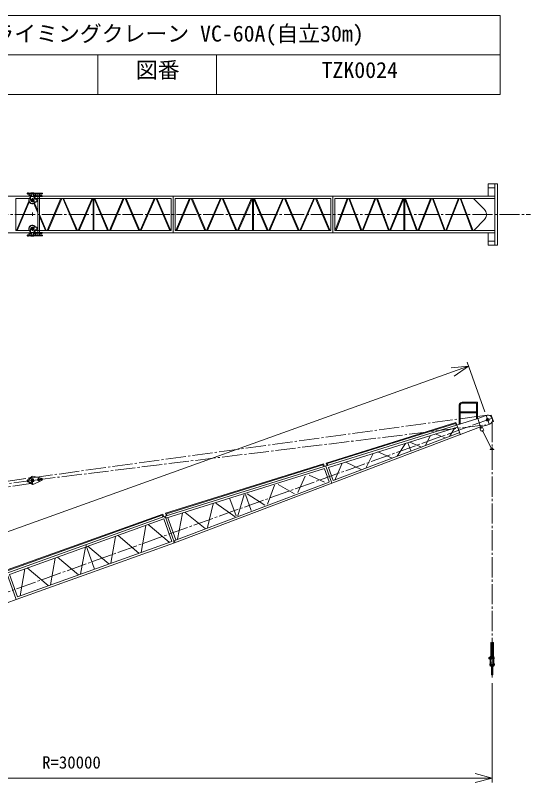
# Model space of a CAD drawing. Units: millimetres, scale not verified. Extents: x -26175 to 26208, y -37496 to 41075.
# Drawn here: x -3800 to 14579, y 13686 to 41075 of the extents above; entities that cross this region are included whole.
import ezdxf
from ezdxf.enums import TextEntityAlignment as Align

# ---------------------------------------------------------------- set-up
doc = ezdxf.new("R2010")
doc.units = ezdxf.units.MM
doc.header["$LTSCALE"] = 80
doc.linetypes.add('CHAIN2', pattern=[12, 9, -1, 1, -1])
for name, color, linetype, lineweight in [('0-3_05 寸法', 7, 'Continuous', 18), ('0-4_10 当社外形線', 3, 'Continuous', 18), ('0-5_12 当社中心線', 3, 'CHAIN2', 18)]:
    doc.layers.add(name, color=color, linetype=linetype, lineweight=lineweight)
doc.styles.add('ＭＳ ゴシック', font='')
doc.styles.get('ＭＳ ゴシック').set_extended_font_data('MS Gothic')

# ---------------------------------------------------------------- blocks, each defined once
blk = doc.blocks.new('_Open30')
at = {"layer": '0-3_05 寸法'}
blk.add_line((0, 0), (-1, 0), dxfattribs=at)
blk.add_lwpolyline([(-1, 0.2679), (0, 0), (-1, -0.2679)], dxfattribs=at)

msp = doc.modelspace()

# ---------------------------------------------------------------- linework, layer by layer
at = {"layer": '0-3_05 寸法'}
for p, q in [((-16796.38, 39659.45), (13496.24, 39659.45)), ((-853.36, 39659.45), (-853.36, 38244.36)), ((3379.63, 39659.45), (3379.63, 38244.36)), ((12946.94, 26920.16), (12311.33, 28690.36)), ((-19164.6, 17229.25), (11797.32, 28346.43)), ((13203.66, 17233.86), (13203.66, 13696.36)), ((12603.66, 13846.36), (-16196.38, 13846.36))]:
    msp.add_line(p, q, dxfattribs=at)
msp.add_lwpolyline([(-16796.38, 41074.54), (13496.24, 41074.54), (13496.24, 38244.36), (-16796.38, 38244.36)], close=True, dxfattribs=at)
at = {"layer": '0-4_10 当社外形線'}
for p, q in [((13400.78, 35065.25), (13068.89, 35065.25)), ((13068.89, 35065.25), (13068.89, 34628.69)), ((13305.95, 35065.25), (13305.95, 32865.24)), ((13400.78, 35065.25), (13400.78, 32865.24)), ((13303.74, 34915.24), (13068.89, 34915.24)), ((-15234.87, 34615.25), (-3258.37, 34615.25)), ((-3785.35, 34540.25), (-3307.08, 34540.25)), ((-3785.35, 34540.25), (-3307.08, 34540.25)), ((-3785.35, 34540.25), (-3785.35, 33390.25)), ((-3785.35, 34540.25), (-3785.35, 33390.25)), ((-3785.35, 34540.25), (-3785.35, 33390.25)), ((-3383.37, 34722.24), (-2833.37, 34722.24)), ((-3383.37, 34706.25), (-3383.37, 34722.24)), ((-3370.87, 34722.24), (-3370.87, 34738.25)), ((-3370.87, 34738.25), (-3325.87, 34738.25)), ((-3325.87, 34722.24), (-3325.87, 34738.25)), ((-3325.87, 34706.25), (-3325.87, 34690.25)), ((-3323.37, 34687.24), (-3313.37, 34697.25)), ((-3323.37, 34647.24), (-3321.71, 34648.68)), ((-3323.37, 34647.24), (-3208.37, 34647.24)), ((-3321.71, 34685.81), (-3208.37, 34685.81)), ((-3313.37, 34697.25), (-3208.37, 34697.25)), ((-3313.37, 34637.25), (-3208.37, 34637.25)), ((-3258.37, 34628.24), (-3208.37, 34628.24)), ((-3258.37, 34477.25), (-3258.37, 34628.24)), ((-3258.37, 34612.25), (-2833.37, 34612.25)), ((-3243.37, 34738.25), (-3243.37, 34722.24)), ((-3243.37, 34738.25), (-3143.37, 34738.25)), ((-3208.37, 34612.25), (-3208.37, 34706.25)), ((-3158.37, 34612.25), (-3158.37, 34706.25)), ((-3073.37, 34697.25), (-3158.37, 34697.25)), ((-3065.03, 34685.81), (-3158.37, 34685.81)), ((-3063.37, 34647.24), (-3158.37, 34647.24)), ((-3073.37, 34637.25), (-3158.37, 34637.25)), ((-3158.37, 34628.24), (-2833.37, 34628.24)), ((-3143.37, 34738.25), (-3143.37, 34722.24)), ((-3079.66, 34540.25), (1761.62, 34540.25)), ((-3079.66, 34540.25), (-2998.37, 34540.25)), ((-3063.37, 34687.24), (-3073.37, 34697.25)), ((-2998.37, 34706.25), (-2998.37, 33965.25)), ((-2938.37, 34706.25), (-2938.37, 33965.25)), ((-2938.37, 34540.25), (1761.62, 34540.25)), ((-2853.37, 34706.25), (-2853.37, 34690.25)), ((-2853.37, 34628.24), (-2853.37, 34644.25)), ((-2833.37, 34628.24), (-2833.37, 34612.25)), ((-2833.37, 34615.25), (13303.74, 34615.25)), ((-2669.17, 33389.52), (-2172.64, 34545)), ((-2635.57, 33395.02), (-2145.02, 34536.58)), ((-2110.48, 34543.23), (-1622.33, 33394.8)), ((-2077.79, 34539.66), (-1588.8, 33389.26)), ((-1563.1, 33388.95), (-1061.66, 34543.3)), ((-1528.43, 33396.73), (-1031.76, 34540.09)), ((-1026.08, 34540.31), (-1026.08, 33391.6)), ((-997.64, 34540.31), (-997.64, 33391.6)), ((-994.77, 34532.56), (-512.3, 33398.02)), ((-963.78, 34532.99), (-477.53, 33389.56)), ((-442.57, 33394.8), (46.78, 34545.51)), ((-412.54, 33392.1), (77.19, 34543.72)), ((114.52, 34541.42), (601.46, 33394.76)), ((148.03, 34535.93), (633.71, 33392.23)), ((655.51, 33392.03), (1151.08, 34536.16)), ((690.72, 33401.11), (1184.21, 34540.4)), ((1221.27, 34531.27), (1708.16, 33391.73)), ((1247.2, 34543.59), (1742.27, 33384.93)), ((1761.62, 34540.25), (1761.62, 33390.25)), ((1761.62, 34540.25), (1761.62, 33390.25)), ((1832.75, 34615.25), (1832.75, 33315.25)), ((1832.75, 34615.25), (1832.75, 33315.25)), ((1832.75, 34615.25), (1832.75, 33315.25)), ((1903.85, 34540.25), (7450.82, 34540.25)), ((1903.85, 34540.25), (1903.85, 33390.25)), ((1903.85, 34540.25), (7450.82, 34540.25)), ((1926.86, 33394.28), (2411.28, 34545.17)), ((1956.52, 33390.76), (2441.85, 34543.85)), ((2476.14, 34535.08), (2961.92, 33392.2)), ((2503.21, 34544.76), (2992.27, 33394.16)), ((3020.01, 33389.52), (3516.57, 34545)), ((3053.63, 33395.02), (3544.17, 34536.58)), ((3578.73, 34543.23), (4066.87, 33394.8)), ((3611.4, 34539.66), (4100.41, 33389.26)), ((4126.1, 33388.95), (4627.54, 34543.3)), ((4160.76, 33396.73), (4657.44, 34540.09)), ((4663.12, 34540.31), (4663.12, 33391.6)), ((4691.55, 34540.31), (4691.55, 33391.6)), ((4694.42, 34532.56), (5176.89, 33398.02)), ((4725.42, 34532.99), (5211.68, 33389.56)), ((5246.62, 33394.8), (5735.98, 34545.51)), ((5276.65, 33392.1), (5766.37, 34543.72)), ((5803.73, 34541.42), (6290.65, 33394.76)), ((5837.22, 34535.93), (6322.91, 33392.23)), ((6344.73, 33392.03), (6840.27, 34536.16)), ((6379.94, 33401.11), (6873.4, 34540.4)), ((6910.46, 34531.27), (7397.36, 33391.73)), ((6936.37, 34543.59), (7431.47, 33384.93)), ((7450.82, 34540.25), (7450.82, 33390.25)), ((7450.82, 34540.25), (7450.82, 33390.25)), ((7521.94, 34615.25), (7521.94, 33315.25)), ((7521.94, 34615.25), (7521.94, 33315.25)), ((7592.06, 34540.25), (13303.74, 34540.25)), ((7593.04, 34540.25), (12550.78, 34540.25)), ((7593.04, 34540.25), (7593.04, 33395.5)), ((7611.25, 33401.96), (8036.41, 34537.25)), ((7639.32, 33395.26), (8069.49, 34543.88)), ((8092.84, 34536.65), (8527.42, 33395.75)), ((8122.18, 34540.13), (8560.03, 33390.63)), ((8569.78, 33387.32), (9020.86, 34532.92)), ((8606.17, 33401.47), (9055.71, 34543.19)), ((9086.88, 34539.85), (9511.94, 33389.96)), ((9119.85, 34533.25), (9537.24, 33404.14)), ((9549.67, 33381.21), (10024.85, 34540.76)), ((9585.15, 33392.2), (10054.21, 34536.72)), ((10057.68, 34524.52), (10057.68, 33395.5)), ((10086.14, 34524.52), (10086.14, 33404.1)), ((10092.46, 34530.34), (10509.25, 33393.2)), ((10118.99, 34541.17), (10541.55, 33388.31)), ((10554.26, 33378.07), (11008.24, 34540.81)), ((10591.92, 33395.74), (11039.67, 34542.54)), ((11074.21, 34531.95), (11503.78, 33384.88)), ((11101.21, 34541.47), (11530.78, 33394.4)), ((11553.75, 33397.29), (12001.5, 34544.09)), ((11583.89, 33395.74), (12031.65, 34542.53)), ((12061.98, 34543.22), (12494.57, 33388.06)), ((12093.21, 34541.47), (12525.81, 33386.31)), ((12928.52, 34147.83), (12543.5, 34532.82)), ((-3762.33, 33394.28), (-3319.59, 34446.15)), ((-3732.7, 33390.76), (-3304.07, 34409.09)), ((-3193.37, 34427.25), (-3143.37, 34427.25)), ((-3138.4, 34359.44), (-2998.37, 34030)), ((-3113.65, 34374.56), (-2998.37, 34103.35)), ((-3263.73, 33965.25), (-3148.5, 33965.25)), ((-2998.37, 33224.24), (-2998.37, 33965.25)), ((-2939.67, 33965.25), (-2696.93, 33394.16)), ((-2938.37, 33224.24), (-2938.37, 33965.25)), ((-2938.37, 33888.85), (-2727.26, 33392.2)), ((12931.95, 33788.46), (12550.78, 33391.78)), ((-3258.37, 33453.25), (-3258.37, 33302.25)), ((-3193.37, 33503.24), (-3143.37, 33503.24)), ((-15234.87, 33315.25), (-3258.37, 33315.25)), ((-3785.35, 33390.25), (-3307.09, 33390.25)), ((-3785.35, 33390.25), (-3307.09, 33390.25)), ((-3383.37, 33224.24), (-3383.37, 33208.25)), ((-3383.37, 33208.25), (-2833.37, 33208.25)), ((-3370.87, 33208.25), (-3370.87, 33192.25)), ((-3370.87, 33192.25), (-3325.87, 33192.25)), ((-3325.87, 33224.24), (-3325.87, 33240.24)), ((-3325.87, 33208.25), (-3325.87, 33192.25)), ((-3323.37, 33283.25), (-3321.71, 33281.81)), ((-3323.37, 33283.25), (-3208.37, 33283.25)), ((-3323.37, 33243.25), (-3313.37, 33233.24)), ((-3321.71, 33244.68), (-3208.37, 33244.68)), ((-3313.37, 33293.25), (-3208.37, 33293.25)), ((-3313.37, 33233.24), (-3208.37, 33233.24)), ((-3258.37, 33318.24), (-2833.37, 33318.24)), ((-3258.37, 33302.25), (-3208.37, 33302.25)), ((-3243.37, 33192.25), (-3243.37, 33208.25)), ((-3243.37, 33192.25), (-3143.37, 33192.25)), ((-3208.37, 33318.24), (-3208.37, 33224.24)), ((-3158.37, 33318.24), (-3158.37, 33224.24)), ((-3158.37, 33302.25), (-2833.37, 33302.25)), ((-3073.37, 33293.25), (-3158.37, 33293.25)), ((-3063.37, 33283.25), (-3158.37, 33283.25)), ((-3065.03, 33244.68), (-3158.37, 33244.68)), ((-3073.37, 33233.24), (-3158.37, 33233.24)), ((-3143.37, 33192.25), (-3143.37, 33208.25)), ((-3079.65, 33390.25), (1761.62, 33390.25)), ((-3079.65, 33390.25), (-2998.37, 33390.25)), ((-3063.37, 33243.25), (-3073.37, 33233.24)), ((-2938.37, 33390.25), (1761.62, 33390.25)), ((-2853.37, 33302.25), (-2853.37, 33286.25)), ((-2853.37, 33224.24), (-2853.37, 33240.24)), ((-2833.37, 33302.25), (-2833.37, 33318.24)), ((-2833.37, 33315.25), (13303.74, 33315.25)), ((7593.04, 33390.25), (12550.78, 33390.25)), ((13068.89, 33305.82), (13068.89, 32865.24)), ((13303.74, 33015.25), (13068.89, 33015.25)), ((13400.78, 32865.24), (13068.89, 32865.24)), ((12035.59, 27166.38), (12035.59, 26487.8)), ((12069.59, 27166.38), (12069.59, 26487.8)), ((12135.58, 27266.38), (12685.58, 27266.38)), ((12135.58, 27232.37), (12651.58, 27232.37)), ((12651.58, 26689.39), (12651.58, 27232.37)), ((12685.58, 26689.39), (12685.58, 27266.38)), ((12073.84, 26918.8), (12643.86, 26918.8)), ((12073.84, 26884.8), (12643.86, 26884.8)), ((12078.3, 26675.72), (12647.21, 26754.14)), ((12689.04, 26759.9), (13025.11, 26806.22)), ((12697.12, 26685.01), (12987.38, 26796.51)), ((13122.18, 26788.62), (13171.76, 26806.41)), ((13171.76, 26806.41), (13252.85, 26580.53)), ((13203.22, 26562.71), (13252.85, 26580.53)), ((1877.21, 22250.86), (12792.88, 26380.78)), ((7283.5, 25095.56), (11916.09, 26545.42)), ((7322.3, 25076.27), (11897.6, 26508.19)), ((7368.69, 24938.86), (11975.01, 26380.47)), ((11680.35, 26040.68), (11875.43, 26350.88)), ((11897.6, 26508.19), (11920.33, 26444.84)), ((11916.09, 26545.42), (12074.82, 26103.32)), ((12769.49, 26317.15), (12858.75, 26362.23)), ((12769.59, 26372.4), (12794.22, 26352.74)), ((12793.39, 26380.75), (13098.68, 26475.44)), ((12802.19, 26350.01), (12808.77, 26336.99)), ((12812.64, 26355.93), (12819.48, 26342.4)), ((12812.92, 26386.44), (12814.48, 26363.35)), ((12858.75, 26362.23), (12903.95, 26272.76)), ((7535.64, 24471.9), (12054.33, 26181.54)), ((10813.97, 25711.9), (11008.17, 26075.04)), ((11174.69, 26135.13), (11535.08, 25988.11)), ((12860.43, 26234.7), (12853.85, 26247.73)), ((12871.4, 26239.61), (12864.57, 26253.14)), ((9822.78, 25339.95), (10109.87, 25796.37)), ((10197.36, 25820.77), (10300.03, 25534.8)), ((10269.17, 25844.27), (10685.23, 25655.06)), ((9125.08, 25490.09), (9645.92, 25271.55)), ((13141.14, 25592.88), (13141.14, 25572.88)), ((13141.14, 25572.88), (13261.15, 25572.88)), ((13171.15, 25632.88), (13171.15, 25592.88)), ((13171.15, 25632.88), (13221.15, 25632.88)), ((13221.15, 25632.88), (13221.15, 25592.88)), ((8695.78, 24911.85), (8964.26, 25437.43)), ((1552.48, 23301.94), (7187.99, 25065.66)), ((1591.28, 23282.64), (7169.48, 25028.44)), ((7169.48, 25028.44), (7192.38, 24964.62)), ((7187.99, 25065.66), (7221.35, 24972.72)), ((7271.46, 24981.1), (7490.61, 24370.74)), ((7283.5, 25095.56), (7316.76, 25002.92)), ((7322.3, 25076.27), (7345.89, 25010.56)), ((7368.72, 24932.18), (7532.99, 24474.66)), ((7590.61, 24487.54), (7853.37, 25091.38)), ((7991.07, 25129.34), (8556.68, 24855.51)), ((1562.69, 23121.75), (7227.65, 24894.72)), ((6673.91, 24667.03), (7227.92, 24405.75)), ((7224.24, 24890.72), (7391.83, 24423.97)), ((-3225.77, 24614.09), (-3176.14, 24620.19)), ((-3187.24, 24423.36), (-3137.61, 24429.46)), ((-3176.14, 24620.19), (-2875.79, 24559.79)), ((-3141.04, 24334.33), (-2864.22, 24465.6)), ((1850.66, 22321.01), (7388.85, 24416.37)), ((6278.42, 24046.83), (6534.09, 24627.04)), ((-3190.67, 24328.24), (-3141.04, 24334.33)), ((5197.98, 23631.39), (5443.47, 24299.46)), ((5567.96, 24331.95), (6158.56, 23998.71)), ((4355.5, 23966.47), (4131.53, 23209.03)), ((4407.39, 23969.33), (4610.72, 23403.04)), ((4465.39, 23991.76), (5093.35, 23586.72)), ((3255.77, 23635.56), (3051.44, 22791.27)), ((4036.45, 23171.47), (3355.68, 23662.19)), ((3855.37, 23811.15), (4071.42, 23209.41)), ((1552.48, 23301.94), (1586.75, 23206.49)), ((1591.28, 23282.64), (1614.98, 23216.63)), ((2163.09, 23303.69), (1977.83, 22373.34)), ((2971.64, 22754.44), (2251.51, 23325.15)), ((-4108.52, 21165.3), (1538.53, 23192.81)), ((-4095.25, 21276.32), (1457.68, 23270.03)), ((-4012.59, 21120.07), (1493.28, 23096.87)), ((1457.68, 23270.03), (1490.67, 23178.18)), ((1493.28, 23096.87), (1780.51, 22296.88)), ((1510.26, 23142.81), (1580.35, 23167.98)), ((1538.53, 23192.81), (1876.46, 22251.63)), ((1636.23, 23142.59), (1921.18, 22349.01)), ((854.52, 22864.61), (684.3, 21904.29)), ((1687.22, 22266.31), (941.17, 22897.97)), ((-224.07, 22477.36), (-394.28, 21517.05)), ((608.64, 21879.06), (-137.42, 22510.7)), ((-3770.61, 20224.13), (1876.46, 22251.63)), ((1826.95, 22273.7), (1901.2, 22300.36)), ((-1302.65, 22090.1), (-1472.88, 21129.78)), ((-1284.8, 22178.51), (-972.47, 21308.59)), ((-469.95, 21491.81), (-1216, 22123.46)), ((-2381.23, 21702.87), (-2551.45, 20742.54)), ((-1548.54, 21104.56), (-2294.58, 21736.21)), ((-4108.52, 21165.3), (-3770.61, 20224.13)), ((-4108.52, 21165.3), (-3770.61, 20224.13)), ((-3459.83, 21315.61), (-3630.04, 20355.29)), ((-2627.13, 20717.3), (-3373.17, 21348.95)), ((-9417.67, 18196.64), (-3770.61, 20224.13)), ((13158.65, 18690.41), (13158.65, 18066.51)), ((13158.65, 18690.41), (13172.4, 18690.41)), ((13173.66, 18687.58), (13173.66, 18066.51)), ((13233.52, 18690.41), (13248.66, 18690.41)), ((13233.67, 18687.58), (13233.67, 18071.82)), ((13248.66, 18690.41), (13248.66, 18066.51)), ((13083.16, 18145.37), (13102.4, 18155.4)), ((13103.17, 18155.8), (13103.17, 18105.42)), ((13103.2, 18155.41), (13111.13, 18155.41)), ((13103.2, 18105.41), (13111.13, 18105.41)), ((13111.16, 18165.42), (13139.99, 18165.42)), ((13141.15, 18190.4), (13151.17, 18190.4)), ((13141.15, 18190.4), (13141.15, 17840.41)), ((13151.17, 18190.4), (13151.17, 17840.41)), ((13151.19, 18180.41), (13158.23, 18180.41)), ((13151.19, 18080.41), (13158.23, 18080.41)), ((13173.41, 18155.41), (13231.22, 18155.41)), ((13173.81, 18105.41), (13231.22, 18105.41)), ((13249.47, 18180.41), (13256.1, 18180.41)), ((13249.47, 18080.41), (13256.1, 18080.41)), ((13256.16, 18190.4), (13266.16, 18190.4)), ((13266.16, 18190.4), (13266.16, 17840.41)), ((13276.16, 18155.41), (13267.71, 18155.41)), ((13118.67, 17925.41), (13118.67, 17875.41)), ((13118.67, 17925.41), (13136.25, 17925.41)), ((13118.67, 17875.41), (13135.71, 17875.41)), ((13141.15, 17950.41), (13135.71, 17950.41)), ((13140.61, 17850.41), (13135.71, 17850.41)), ((13136.16, 17950.41), (13136.16, 17850.41)), ((13141.15, 17840.41), (13151.17, 17840.41)), ((13150.95, 17925.41), (13256.65, 17925.41)), ((13150.95, 17875.41), (13256.1, 17875.41)), ((13158.65, 18066.51), (13173.66, 18066.51)), ((13163.65, 17990.41), (13163.65, 17927.51)), ((13178.65, 17878.85), (13178.65, 17544.47)), ((13228.66, 17874.19), (13228.66, 17544.47)), ((13233.52, 18066.51), (13248.66, 18066.51)), ((13271.17, 17950.41), (13266.46, 17950.41)), ((13271.17, 17850.41), (13266.46, 17850.41)), ((13270.83, 17925.41), (13288.66, 17925.41)), ((13271.17, 17950.41), (13271.17, 17850.41)), ((13271.36, 17875.41), (13288.66, 17875.41)), ((13288.66, 17925.41), (13288.66, 17875.41)), ((13178.65, 17544.47), (13189.26, 17533.86)), ((13193.27, 17720.75), (13178.82, 17691.14)), ((13218.05, 17533.86), (13189.26, 17533.86)), ((13193.66, 17720.34), (13193.66, 17544.47)), ((13213.66, 17720.34), (13193.66, 17720.34)), ((13213.66, 17720.34), (13213.66, 17544.47)), ((13214.94, 17719.3), (13227.21, 17691.14)), ((13218.05, 17533.86), (13228.66, 17544.47))]:
    msp.add_line(p, q, dxfattribs=at)
for points in [[(-3383.37, 34706.25), (-2833.37, 34706.25), (-2833.37, 34722.24)], [(-3370.87, 34706.25), (-3370.87, 34690.25), (-3325.87, 34690.25)], [(-3323.37, 34687.24), (-3321.71, 34685.81), (-3305.45, 34671.79)], [(-3313.37, 34637.25), (-3323.37, 34647.24), (-3305.45, 34662.7)], [(-3193.37, 34527.24), (-3143.37, 34527.24), (-3143.37, 34427.25)], [(-3063.37, 34687.24), (-3065.03, 34685.81), (-3081.29, 34671.79)], [(-3073.37, 34637.25), (-3063.37, 34647.24), (-3081.29, 34662.7)], [(-2913.37, 34706.25), (-2913.37, 34690.25), (-2853.37, 34690.25)], [(-2913.37, 34628.24), (-2913.37, 34644.25), (-2853.37, 34644.25)], [(1903.85, 34540.25), (1903.85, 33390.25), (7450.82, 33390.25)], [(1903.85, 34540.25), (1903.85, 33390.25), (7450.82, 33390.25)], [(7593.04, 34540.25), (7593.04, 33390.25), (13303.74, 33390.25)], [(-3193.37, 34412.24), (-3033.37, 34412.24), (-3033.37, 34502.25)], [(12931.9, 33788.45), (12958.66, 33821.65), (12979.56, 33859.24), (12993.95, 33900.09), (13001.39, 33942.96), (13001.66, 33986.54), (12994.76, 34029.5), (12980.89, 34070.55), (12960.46, 34108.43), (12934.12, 34142), (12928.48, 34147.82)], [(-3193.37, 33518.25), (-3033.37, 33518.25), (-3033.37, 33428.24)], [(-3193.37, 33403.25), (-3143.37, 33403.25), (-3143.37, 33503.24)], [(-3383.37, 33224.24), (-2833.37, 33224.24), (-2833.37, 33208.25)], [(-3370.87, 33224.24), (-3370.87, 33240.24), (-3325.87, 33240.24)], [(-3313.37, 33293.25), (-3323.37, 33283.25), (-3305.45, 33267.79)], [(-3323.37, 33243.25), (-3321.71, 33244.68), (-3305.45, 33258.7)], [(-3073.37, 33293.25), (-3063.37, 33283.25), (-3081.29, 33267.79)], [(-3063.37, 33243.25), (-3065.03, 33244.68), (-3081.29, 33258.7)], [(-2913.37, 33302.25), (-2913.37, 33286.25), (-2853.37, 33286.25)], [(-2913.37, 33224.24), (-2913.37, 33240.24), (-2853.37, 33240.24)], [(1540.27, 23193.33), (12697.6, 26685.22), (12792.88, 26380.78)], [(12769.49, 26317.15), (12814.58, 26227.89), (12903.83, 26272.98)], [(13141.14, 25592.88), (13261.15, 25592.88), (13261.15, 25572.88)], [(-3199.42, 24522.62), (-3149.8, 24528.71), (-3137.61, 24429.46)], [(-4056.88, 21258.23), (1439.58, 23231.66), (1462.43, 23168.04)], [(-4012.59, 21120.07), (-3725.36, 20320.06), (1780.51, 22296.88)], [(13083.16, 18145.37), (13083.16, 18115.44), (13102.8, 18105.42)], [(13111.16, 18165.42), (13111.16, 18095.41), (13139.99, 18095.41)], [(13256.16, 18190.4), (13256.16, 17840.41), (13266.16, 17840.41)], [(13276.16, 18155.41), (13276.16, 18105.41), (13267.71, 18105.41)], [(13163.65, 17990.41), (13243.65, 17990.41), (13243.65, 17927.51)]]:
    msp.add_lwpolyline(points, dxfattribs=at)
for points in [[(-3169.87, 34516), (-3169.87, 34508.49), (-3163.37, 34504.74), (-3156.87, 34508.49), (-3156.87, 34516), (-3163.37, 34519.75)], [(-3169.87, 34438.49), (-3169.87, 34446), (-3163.37, 34449.75), (-3156.87, 34446), (-3156.87, 34438.49), (-3163.37, 34434.74)], [(-3169.87, 33492), (-3169.87, 33484.49), (-3163.37, 33480.74), (-3156.87, 33484.49), (-3156.87, 33492), (-3163.37, 33495.75)], [(-3169.87, 33414.49), (-3169.87, 33422), (-3163.37, 33425.75), (-3156.87, 33422), (-3156.87, 33414.49), (-3163.37, 33410.74)], [(-3174.73, 24514.32), (-3173.81, 24506.87), (-3166.91, 24503.94), (-3160.91, 24508.46), (-3161.83, 24515.91), (-3168.74, 24518.84)], [(-3165.29, 24437.39), (-3166.2, 24444.84), (-3160.21, 24449.36), (-3153.3, 24446.43), (-3152.38, 24438.98), (-3158.38, 24434.46)]]:
    msp.add_lwpolyline(points, close=True, dxfattribs=at)
for centre, radius in [((-3193.37, 34477.25), 25), ((-3193.37, 33453.25), 25), ((13048.33, 26637.81), 50), ((12802.01, 26362.51), 12.5), ((12802.01, 26362.51), 7.5), ((12870.39, 26227.14), 12.5), ((12870.39, 26227.14), 7.5), ((-3347.18, 24454.11), 20), ((-3193.33, 24472.99), 25), ((-2970.01, 24500.42), 37.5), ((-2970.01, 24500.42), 28.5), ((-2885.64, 24510.78), 20)]:
    msp.add_circle(centre, radius, dxfattribs=at)
for centre, radius, start, end in [((-3193.37, 34477.25), 130, 119.99998, 330.00001), ((-3193.37, 34477.25), 118, 123.42517, 326.57484), ((-3309.37, 34667.25), 6, 310.78093, 49.21885), ((-3193.37, 34477.25), 50, 90, 270), ((-3033.37, 34612.25), 110, 180, 270), ((-3193.37, 34477.25), 130, 13.45417, 66.85777), ((-3193.37, 34477.25), 118, 17.66967, 62.64236), ((-3077.37, 34667.25), 6, 130.78114, 229.21907), ((-3193.37, 34477.25), 65, 180, 270), ((-3193.37, 33453.25), 130, 29.99998, 240.00001), ((-3193.37, 33453.25), 118, 33.42515, 236.57482), ((-3193.37, 33453.25), 65, 90, 180), ((-3193.37, 33453.25), 50, 90, 270), ((-3033.37, 33318.24), 110, 90, 180), ((-3193.37, 33453.25), 130, 293.14223, 346.54582), ((-3193.37, 33453.25), 118, 297.35764, 342.33032), ((-3309.37, 33263.25), 6, 310.78114, 49.21907), ((-3077.37, 33263.25), 6, 130.78092, 229.21885), ((12135.58, 27166.38), 100, 90, 180), ((12135.58, 27166.38), 66, 90, 180), ((13048.33, 26637.81), 170, 285.09943, 112.94757), ((-3347.18, 24454.11), 35, 97, 277), ((-3374.46, 24637.61), 150.53, 278.79398, 351.0126), ((-3329.25, 24269.45), 150.53, 22.98739, 95.20602), ((-3193.33, 24472.99), 130, 106.03591, 169.43182), ((-3193.33, 24472.99), 130, 204.56816, 267.96409), ((-3193.33, 24472.99), 50, 97, 277), ((-2885.64, 24510.78), 50, 295.36908, 78.63092)]:
    msp.add_arc(centre, radius, start, end, dxfattribs=at)
at = {"layer": '0-5_12 当社中心線'}
for p, q in [((-3193.37, 34404.75), (-3193.37, 34549.74)), ((-3265.86, 34477.25), (-3120.87, 34477.25)), ((-18215.59, 33965.25), (14579.43, 33965.25)), ((-3193.37, 34039.42), (-3193.37, 33915.32)), ((-3265.86, 33453.25), (-3120.87, 33453.25)), ((-3193.37, 33380.75), (-3193.37, 33525.74)), ((-20305.34, 22212.47), (12034.05, 26669.63)), ((-19118.29, 15088.07), (13211.32, 26696.2)), ((12990.88, 26797.81), (13105.77, 26477.81)), ((-3094.59, 24488.01), (12970.77, 26457.03)), ((13203.65, 26561.12), (13203.65, 25632.88)), ((13171.15, 25632.88), (12874.23, 26220.71)), ((13203.65, 25572.88), (13203.65, 17444.59)), ((-3139.14, 24483.21), (-20304.48, 22212.58)), ((-3381.92, 24449.84), (-2838.7, 24516.54)), ((-3353.27, 24503.74), (-3341.08, 24404.48)), ((-3210.88, 24615.92), (-3175.78, 24330.07)), ((-3192.64, 24508.34), (-3143.01, 24514.44)), ((-3184.11, 24438.86), (-3134.48, 24444.96)), ((-3169.65, 24526.28), (-3157.46, 24427.02)), ((-2976.1, 24550.04), (-2963.92, 24450.79)), ((-2891.74, 24560.4), (-2879.55, 24461.15)), ((-3178.98, 24374.04), (-20050.72, 21926.06)), ((13083.16, 18130.41), (13276.16, 18130.41)), ((13118.67, 17900.41), (13288.66, 17900.41))]:
    msp.add_line(p, q, dxfattribs=at)
for start, end in [(110.08805, 165.37966), (208.62031, 263.91195)]:
    msp.add_arc((-3193.33, 24472.99), 118, start, end, dxfattribs=at)

# ---------------------------------------------------------------- block references
at = {"layer": '0-3_05 寸法', "xscale": 600, "yscale": 600, "rotation": 19.75117}
msp.add_blockref('_Open30', (12362.03, 28549.19), dxfattribs=at)
at = {"layer": '0-3_05 寸法', "xscale": 600, "yscale": 600}
msp.add_blockref('_Open30', (13203.66, 13846.36), dxfattribs=at)

# ---------------------------------------------------------------- texts
at = {"layer": '0-3_05 寸法', "style": 'ＭＳ ゴシック'}
for s, height, p in [('図面名称    \u3000\u3000\u3000\u3000\u3000\u3000\u3000クライミングクレーン VC-60A(自立30m)', 571.8, (-15536.38, 39966.57)), ('\u3000\u3000竹本機械工業株式会社      \u3000\u3000\u3000\u3000\u3000 図番     \u3000\u3000\u3000\u3000TZK0024', 571.8, (-15484.38, 38666.57)), ('R=30000', 439.9, (-2846.36, 14056.36))]:
    msp.add_text(s, height=height, dxfattribs=at).set_placement(p, align=Align.BOTTOM_LEFT)

doc.saveas('drawing.dxf')
